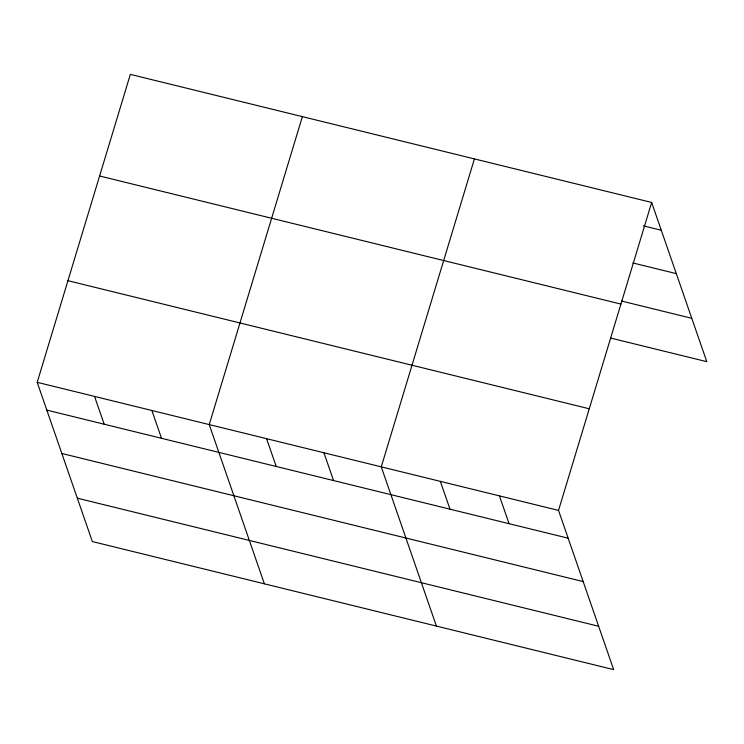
<?xml version="1.0" encoding="UTF-8"?>
<svg xmlns="http://www.w3.org/2000/svg" width="744" height="744" viewBox="0 0 744 744"><rect width="100%" height="100%" fill="white"/><g stroke="black" fill="none" stroke-linecap="round" stroke-linejoin="round"><path stroke-width="1.12" d="M651.66 202.452L558.53 510.403L613.661 669.628L92.34 541.548L37.2 382.323L130.34 74.372L651.66 202.452L706.8 361.677L610.926 338.129M302.371 116.641L209.241 424.592L264.371 583.817M474.412 158.909L381.272 466.86L436.412 626.085M643.448 225.869L661.286 230.249M632.828 262.939L676.305 273.625M621.547 301.05L691.781 318.311M99.603 175.993L620.924 304.082M67.936 280.693L589.257 408.782M37.2 382.323L558.53 510.403M46.826 410.121L568.156 538.2M61.845 453.487L583.175 581.576M77.32 498.173L598.641 626.262M499.447 495.885L509.073 523.683M440.355 481.368L449.981 509.166M323.928 452.771L333.554 480.559M266.584 438.681L276.21 466.469M151.888 410.502L161.513 438.3M94.544 396.413L104.169 424.21"/></g></svg>
